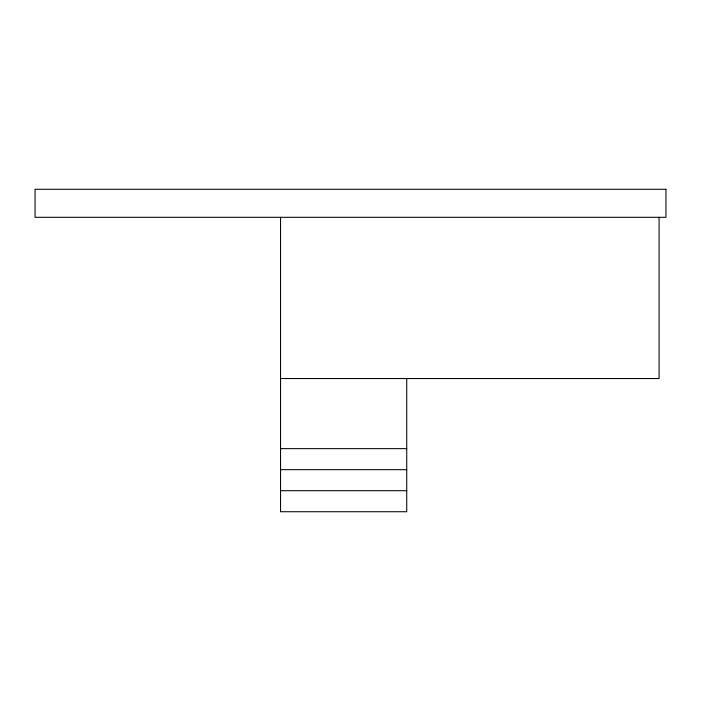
<?xml version="1.0" encoding="UTF-8"?>
<svg xmlns="http://www.w3.org/2000/svg" width="701" height="701" viewBox="0 0 701 701"><rect width="100%" height="100%" fill="white"/><g stroke="black" fill="none" stroke-linecap="round" stroke-linejoin="round"><path stroke-width="1.05" d="M280.549 378.54L659.089 378.54L659.089 217.31M280.549 448.64L406.729 448.64M280.549 469.67L406.729 469.67M280.549 490.7L406.729 490.7M406.729 378.54L406.729 511.73L280.549 511.73L280.549 217.31M665.95 189.27L35.05 189.27L35.05 217.31L665.95 217.31L665.95 189.27"/></g></svg>
